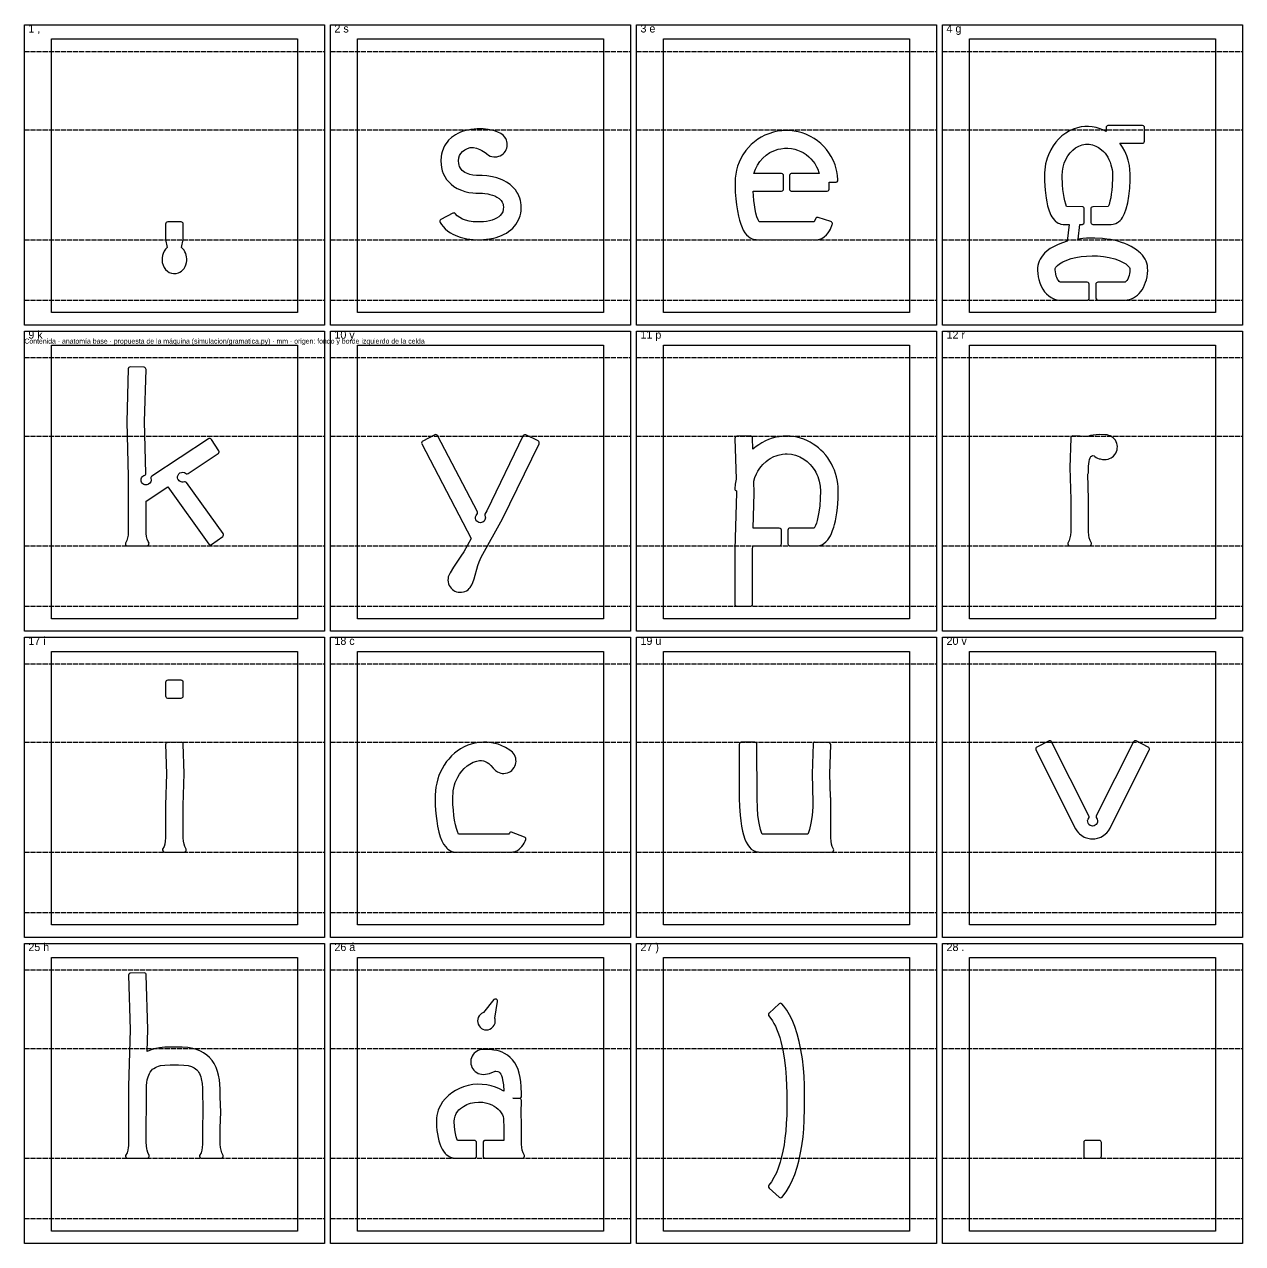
# Model space of a CAD drawing. Header units: millimetres. Extents: x -13 to 1208, y -961 to 108.
# Drawn here: x -13 to 596, y -502 to 108 of the extents above; entities that cross this region are included whole.
import ezdxf
from ezdxf.enums import TextEntityAlignment as Align

# ---------------------------------------------------------------- set-up
doc = ezdxf.new("R2010")
doc.units = ezdxf.units.MM
doc.header["$LTSCALE"] = 2
doc.linetypes.add('DASHED', pattern=[1.524, 1.27, -0.254])
for name, color, linetype in [('CELDA', 8, 'CONTINUOUS'), ('CONTORNO', 7, 'CONTINUOUS'), ('LINEAS', 8, 'DASHED'), ('PLACA', 9, 'CONTINUOUS'), ('TEXTO', 7, 'CONTINUOUS')]:
    doc.layers.add(name, color=color, linetype=linetype)

msp = doc.modelspace()

# ---------------------------------------------------------------- linework, layer by layer
at = {"layer": 'CELDA'}
for points in [[(0, 100.29), (123.01, 100.29), (123.01, -36.39), (0, -36.39)], [(153, 100.29), (276.01, 100.29), (276.01, -36.39), (153, -36.39)], [(306, 100.29), (429.01, 100.29), (429.01, -36.39), (306, -36.39)], [(459, 100.29), (582.01, 100.29), (582.01, -36.39), (459, -36.39)], [(0, -52.71), (123.01, -52.71), (123.01, -189.39), (0, -189.39)], [(153, -52.71), (276.01, -52.71), (276.01, -189.39), (153, -189.39)], [(306, -52.71), (429.01, -52.71), (429.01, -189.39), (306, -189.39)], [(459, -52.71), (582.01, -52.71), (582.01, -189.39), (459, -189.39)], [(0, -205.71), (123.01, -205.71), (123.01, -342.39), (0, -342.39)], [(153, -205.71), (276.01, -205.71), (276.01, -342.39), (153, -342.39)], [(306, -205.71), (429.01, -205.71), (429.01, -342.39), (306, -342.39)], [(459, -205.71), (582.01, -205.71), (582.01, -342.39), (459, -342.39)], [(0, -358.71), (123.01, -358.71), (123.01, -495.39), (0, -495.39)], [(153, -358.71), (276.01, -358.71), (276.01, -495.39), (153, -495.39)], [(306, -358.71), (429.01, -358.71), (429.01, -495.39), (306, -495.39)], [(459, -358.71), (582.01, -358.71), (582.01, -495.39), (459, -495.39)]]:
    msp.add_lwpolyline(points, close=True, dxfattribs=at)
at = {"layer": 'CONTORNO'}
for points in [[(194.74, 10.15), (194.49, 9.97), (194.3, 9.73), (194.18, 9.44), (194.16, 9.13), (194.31, 8.64), (195.01, 7.59), (195.84, 6.55), (196.89, 5.47), (198.25, 4.33), (199.48, 3.48), (200.63, 2.82), (201.84, 2.22), (203.1, 1.7), (204.43, 1.25), (206.34, 0.73), (207.77, 0.45), (209.25, 0.24), (210.86, 0.09), (214.28, 0), (217.48, 0.18), (218.97, 0.38), (220.98, 0.76), (222.36, 1.12), (223.68, 1.55), (225.07, 2.1), (226.3, 2.68), (227.48, 3.33), (228.59, 4.07), (229.64, 4.88), (230.62, 5.76), (231.51, 6.73), (232.22, 7.62), (232.93, 8.71), (233.54, 9.85), (234.04, 11.08), (234.32, 11.95), (234.61, 13.23), (234.78, 14.4), (234.85, 15.84), (234.81, 17.28), (234.65, 18.63), (234.48, 19.53), (234.12, 20.79), (233.71, 21.85), (233.14, 23.02), (232.69, 23.79), (231.95, 24.84), (231.09, 25.85), (230.29, 26.65), (229.31, 27.49), (227.53, 28.74), (226.38, 29.38), (225.27, 29.91), (224, 30.43), (222.7, 30.88), (220.5, 31.44), (217.72, 31.89), (215.38, 32.06), (212.48, 32.12), (210.71, 32.29), (209.18, 32.62), (207.57, 33.2), (206.74, 33.63), (206.02, 34.11), (205.41, 34.63), (204.88, 35.19), (204.46, 35.77), (204.04, 36.58), (203.81, 37.28), (203.66, 38.02), (203.58, 39.42), (203.72, 40.92), (204.09, 42.07), (204.67, 43.08), (205.52, 44.02), (206.63, 44.85), (208.03, 45.55), (209.42, 45.98), (209.99, 46.05), (211.05, 46.03), (212.53, 45.68), (214.11, 45.11), (215.11, 44.63), (216.03, 44.1), (216.28, 43.86), (217.44, 43.06), (217.65, 42.83), (218.53, 42.19), (219.43, 41.75), (220.24, 41.49), (221.22, 41.33), (222.06, 41.32), (222.76, 41.4), (223.72, 41.65), (224.37, 41.91), (225.11, 42.33), (225.79, 42.84), (226.39, 43.44), (226.98, 44.23), (227.38, 44.98), (227.67, 45.78), (227.85, 46.61), (227.92, 47.45), (227.87, 48.3), (227.71, 49.13), (227.49, 49.79), (227.12, 50.56), (226.57, 51.38), (226, 52.01), (225.35, 52.55), (224.65, 52.99), (223.12, 53.74), (221.6, 54.32), (220.7, 54.59), (218.37, 55.1), (215.88, 55.36), (212.84, 55.38), (211.31, 55.28), (209.64, 55.08), (208.11, 54.8), (206.64, 54.43), (205.42, 54.04), (204.25, 53.58), (203.13, 53.05), (202.05, 52.45), (201.03, 51.78), (200.07, 51.05), (198.6, 49.65), (197.82, 48.74), (197.2, 47.89), (196.56, 46.84), (196.02, 45.77), (195.31, 43.85), (195.05, 42.8), (194.84, 41.57), (194.71, 39.44), (194.78, 37.54), (194.98, 36.1), (195.38, 34.46), (195.88, 33.1), (196.61, 31.62), (197.6, 30.1), (198.5, 29), (199.79, 27.74), (201.24, 26.62), (202.83, 25.65), (204.95, 24.68), (206.77, 24.08), (208.67, 23.64), (210.63, 23.36), (212.14, 23.25), (215.59, 23.17), (216.7, 23.07), (218.22, 22.85), (219.18, 22.64), (220.48, 22.27), (221.62, 21.83), (222.65, 21.31), (223.77, 20.56), (224.78, 19.59), (225.35, 18.76), (225.78, 17.73), (225.92, 17), (225.97, 16.41), (225.91, 15.01), (225.61, 13.87), (225.04, 12.84), (224.37, 12.06), (223.67, 11.46), (222.55, 10.73), (221.5, 10.22), (220.33, 9.78), (219.01, 9.42), (217.56, 9.14), (215.98, 8.96), (213.34, 8.87), (210.88, 8.99), (208.83, 9.28), (207.02, 9.73), (205.47, 10.32), (204.16, 11.03), (202.93, 11.97), (201.92, 13.11), (201.65, 13.27), (201.36, 13.34), (201.05, 13.33), (200.76, 13.23)], [(504.28, -21.28), (503.85, -20.97), (503.39, -20.44), (502.94, -19.7), (502.6, -18.96), (502.32, -18.16), (502.06, -17.14), (501.9, -16.05), (501.84, -15.12), (501.86, -14.45), (502.2, -13.74), (502.9, -12.94), (503.93, -12.1), (505.56, -11.12), (507.62, -10.2), (509.85, -9.46), (512.2, -8.88), (514.85, -8.43), (517.54, -8.16), (520.26, -8.06), (522.99, -8.13), (525.91, -8.4), (528.79, -8.88), (531.55, -9.57), (532.97, -10.05), (534.14, -10.51), (536.12, -11.49), (537.06, -12.09), (537.86, -12.72), (538.5, -13.35), (538.91, -13.91), (539.15, -14.44), (539.18, -14.92), (539.11, -16.02), (538.98, -16.94), (538.74, -17.98), (538.47, -18.81), (538.08, -19.68), (537.63, -20.42), (537.16, -20.97), (536.71, -21.29), (523.17, -21.3), (522.76, -21.38), (522.41, -21.62), (522.18, -21.97), (522.09, -22.38), (522.09, -29.1), (522.22, -29.61), (522.57, -30), (522.86, -30.13), (523.17, -30.18), (536.69, -30.18), (537.82, -30.1), (539.02, -29.86), (539.96, -29.55), (541, -29.06), (541.98, -28.46), (542.95, -27.69), (543.82, -26.84), (544.57, -25.95), (545.26, -24.98), (545.92, -23.85), (546.51, -22.6), (547, -21.29), (547.38, -20.04), (547.71, -18.54), (547.93, -16.98), (548.04, -15.36), (548.03, -13.99), (547.89, -12.9), (547.61, -11.76), (547.25, -10.79), (546.71, -9.67), (546.08, -8.66), (545.4, -7.77), (544.52, -6.8), (543.67, -6), (542.48, -5.06), (541.15, -4.16), (539.76, -3.36), (538.2, -2.6), (536.59, -1.92), (534.91, -1.33), (533.07, -0.78), (531.15, -0.31), (529.51, 0.02), (527.58, 0.33), (525.43, 0.58), (521.56, 0.8), (519.42, 0.8), (517.47, 0.73), (515.56, 0.58), (513.29, 0.31), (514.11, 7.62), (515.39, 7.63), (515.7, 7.71), (516.12, 8.02), (516.34, 8.49), (516.36, 15.42), (516.32, 15.74), (516.18, 16.02), (515.97, 16.25), (515.7, 16.42), (515.39, 16.49), (507.51, 16.5), (507.05, 17.73), (506.6, 19.34), (506.23, 21.06), (505.9, 23.08), (505.65, 25.14), (505.45, 27.47), (505.31, 31.94), (505.42, 34.19), (505.75, 36.19), (506.36, 38.31), (507.13, 40.14), (508.09, 41.85), (509.24, 43.4), (510.56, 44.76), (512.02, 45.88), (513.6, 46.75), (515.27, 47.35), (516.97, 47.66), (518.71, 47.67), (520.42, 47.38), (522.09, 46.79), (523.53, 46.03), (525.01, 44.94), (525.96, 44.04), (526.72, 43.19), (527.42, 42.27), (528.05, 41.27), (528.7, 40.06), (529.25, 38.79), (529.7, 37.47), (530.01, 36.29), (530.24, 35.1), (530.39, 33.9), (530.47, 32.49), (530.47, 31.13), (530.29, 26.9), (530.1, 24.81), (529.84, 22.75), (529.54, 20.97), (529.17, 19.25), (528.71, 17.64), (528.28, 16.5), (520.58, 16.49), (520.09, 16.32), (519.79, 16.02), (519.66, 15.74), (519.61, 15.42), (519.63, 8.49), (519.74, 8.19), (519.93, 7.94), (520.28, 7.71), (520.58, 7.63), (529.8, 7.62), (530.73, 7.7), (531.49, 7.88), (532.17, 8.13), (532.92, 8.52), (533.52, 8.94), (534.21, 9.55), (534.89, 10.32), (535.43, 11.1), (536.01, 12.1), (536.46, 13.06), (537.33, 15.46), (538.09, 18.47), (538.66, 21.74), (539.1, 25.71), (539.32, 29.7), (539.35, 32.69), (539.2, 35.01), (538.89, 37.15), (538.3, 39.69), (537.54, 41.95), (536.58, 44.15), (535.4, 46.27), (534.07, 48.2), (545.44, 48.2), (545.75, 48.25), (546.04, 48.38), (546.34, 48.68), (546.51, 49.17), (546.52, 56), (546.47, 56.31), (546.34, 56.6), (545.95, 56.95), (545.44, 57.07), (528.12, 57.05), (527.82, 56.95), (527.57, 56.76), (527.3, 56.31), (527.26, 56), (527.26, 54.13), (525.64, 54.93), (523.85, 55.62), (522.27, 56.06), (520.36, 56.41), (518.47, 56.56), (516.56, 56.53), (514.85, 56.33), (513.03, 55.94), (510.87, 55.23), (509.01, 54.39), (507.1, 53.26), (505.17, 51.82), (503.54, 50.3), (502.07, 48.65), (500.8, 46.91), (499.56, 44.83), (498.4, 42.35), (497.81, 40.75), (497.44, 39.5), (497.03, 37.85), (496.76, 36.38), (496.57, 34.88), (496.47, 33.44), (496.44, 31.67), (496.48, 29.28), (496.77, 24.76), (497.27, 20.76), (497.62, 18.86), (498.04, 16.99), (498.81, 14.4), (499.7, 12.25), (500.19, 11.37), (500.76, 10.51), (501.41, 9.72), (502.01, 9.15), (502.59, 8.71), (503.24, 8.31), (503.88, 8.02), (504.6, 7.79), (505.73, 7.63), (508.75, 7.6), (507.8, -0.82), (505.5, -1.53), (503.32, -2.37), (501.23, -3.37), (499.37, -4.47), (497.81, -5.61), (496.47, -6.82), (495.27, -8.19), (494.28, -9.7), (493.74, -10.82), (493.39, -11.8), (493.12, -12.91), (492.98, -14), (492.97, -15.38), (493.07, -16.94), (493.29, -18.5), (493.58, -19.83), (494.12, -21.62), (494.76, -23.17), (495.57, -24.69), (496.45, -25.98), (497.46, -27.13), (498.59, -28.13), (499.82, -28.96), (501.09, -29.56), (501.99, -29.86), (502.73, -30.03), (504.35, -30.18), (517.77, -30.18), (518.28, -30.05), (518.53, -29.86), (518.72, -29.61), (518.84, -29.1), (518.84, -22.27), (518.66, -21.78), (518.28, -21.43), (517.77, -21.3)], [(350.76, 24.22), (364.94, 24.22), (365.45, 24.35), (365.84, 24.7), (365.97, 24.98), (366.02, 25.3), (366.02, 32.02), (365.97, 32.33), (365.84, 32.62), (365.45, 32.97), (364.94, 33.09), (351.23, 33.1), (351.95, 35.24), (352.94, 37.25), (354.19, 39.11), (355.67, 40.79), (357.36, 42.26), (359.22, 43.49), (361.22, 44.47), (363.33, 45.17), (364.65, 45.45), (366.41, 45.66), (368.19, 45.69), (369.95, 45.52), (371.69, 45.17), (372.98, 44.78), (374.62, 44.12), (375.82, 43.49), (377.32, 42.53), (378.7, 41.42), (379.68, 40.47), (380.83, 39.12), (381.62, 38.02), (382.51, 36.47), (383.08, 35.24), (383.68, 33.55), (383.81, 33.1), (370.09, 33.09), (369.78, 33.05), (369.5, 32.91), (369.2, 32.62), (369.02, 32.13), (369.02, 25.3), (369.06, 24.98), (369.2, 24.7), (369.5, 24.4), (369.78, 24.27), (370.09, 24.22), (387.76, 24.22), (388.26, 24.35), (388.65, 24.7), (388.83, 25.19), (388.83, 28.66), (392.39, 28.73), (392.87, 28.96), (393.17, 29.4), (393.23, 29.97), (393.04, 32.11), (392.71, 34.02), (392.36, 35.46), (391.75, 37.42), (390.98, 39.33), (389.8, 41.64), (388.71, 43.38), (387.48, 45.03), (386.13, 46.57), (384.59, 48.06), (383.01, 49.36), (381.33, 50.53), (379.55, 51.57), (377.21, 52.67), (375.29, 53.37), (373.31, 53.91), (371.3, 54.29), (369.17, 54.52), (367.13, 54.57), (365.09, 54.46), (363.05, 54.18), (361.05, 53.74), (358.58, 52.96), (356.69, 52.17), (354.87, 51.23), (353.14, 50.15), (351.41, 48.88), (349.87, 47.53), (348.43, 46.06), (347.13, 44.48), (345.65, 42.34), (344.64, 40.55), (343.78, 38.69), (343.06, 36.77), (342.48, 34.7), (342.1, 32.79), (341.85, 30.76), (341.78, 29.28), (341.79, 26.53), (341.89, 23.79), (342.13, 20.48), (342.47, 17.35), (342.92, 14.41), (343.47, 11.73), (343.99, 9.71), (344.58, 7.83), (345.25, 6.12), (345.89, 4.81), (346.72, 3.44), (347.55, 2.39), (348.44, 1.55), (349.34, 0.92), (350.38, 0.41), (351.36, 0.13), (352.38, 0.01), (382.42, 0), (383.29, 0.06), (384.07, 0.22), (385.23, 0.67), (386.4, 1.4), (387.46, 2.37), (388.31, 3.44), (388.93, 4.41), (389.41, 5.31), (390.39, 7.64), (390.45, 7.95), (390.42, 8.27), (390.23, 8.66), (389.99, 8.88), (389.71, 9.03), (383.31, 11.1), (383.01, 11.16), (382.51, 11.05), (382.12, 10.73), (381.26, 8.88), (353.78, 8.88), (353.28, 9.91), (352.74, 11.4), (352.22, 13.28), (351.83, 15.04), (351.41, 17.47), (351.13, 19.61)], [(57.07, 0.12), (57.95, -3.94), (57.12, -4.74), (56.45, -5.66), (55.85, -6.84), (55.51, -7.94), (55.32, -9.09), (55.31, -10.29), (55.46, -11.44), (55.84, -12.74), (56.45, -13.95), (57.12, -14.87), (58.04, -15.74), (58.96, -16.32), (60.07, -16.76), (61.12, -16.94), (62.33, -16.89), (63.48, -16.58), (64.23, -16.22), (64.97, -15.74), (65.74, -15.03), (66.32, -14.33), (66.88, -13.39), (67.25, -12.53), (67.55, -11.44), (67.69, -10.49), (67.71, -9.56), (67.63, -8.63), (67.44, -7.72), (67.16, -6.84), (66.77, -6.02), (66.3, -5.26), (65.74, -4.58), (65.05, -3.94), (65.94, 0.12), (65.94, 7.8), (65.86, 8.21), (65.63, 8.56), (65.28, 8.79), (64.87, 8.87), (58.14, 8.87), (57.73, 8.79), (57.38, 8.56), (57.15, 8.21), (57.07, 7.8)], [(37.71, -150.26), (37.04, -151.59), (36.98, -151.91), (37.1, -152.42), (37.45, -152.82), (37.95, -152.99), (47.76, -153), (48.28, -152.87), (48.6, -152.6), (48.8, -152.22), (48.81, -151.69), (48.32, -150.74), (47.9, -149.64), (47.59, -148.32), (47.41, -146.78), (47.35, -145.02), (47.35, -130.72), (58.15, -123.58), (78.76, -152.21), (79.02, -152.39), (79.42, -152.5), (79.74, -152.47), (80.03, -152.36), (85.66, -148.31), (85.92, -147.98), (86.02, -147.57), (86, -147.26), (85.82, -146.88), (67.47, -121.35), (67.14, -121.1), (66.84, -121), (66.53, -120.99), (65.94, -121.13), (65.43, -121.16), (64.95, -121.08), (64.41, -120.88), (63.91, -120.53), (63.51, -120.07), (63.27, -119.62), (63.11, -119.04), (63.12, -118.31), (63.32, -117.64), (63.72, -117.04), (64.28, -116.57), (64.97, -116.28), (65.79, -116.22), (66.52, -116.41), (67.5, -116.96), (67.9, -116.99), (68.3, -116.88), (83.4, -106.91), (83.63, -106.7), (83.79, -106.43), (83.87, -106.12), (83.86, -105.81), (83.75, -105.51), (80, -99.81), (79.7, -99.51), (79.42, -99.37), (79.1, -99.33), (78.79, -99.37), (78.51, -99.5), (50.17, -118.22), (49.88, -118.51), (49.71, -118.89), (49.69, -119.2), (49.82, -120.19), (49.64, -121.02), (49.25, -121.66), (48.63, -122.2), (48.19, -122.41), (47.7, -122.53), (47.21, -122.55), (46.64, -122.45), (46.19, -122.27), (45.77, -121.99), (45.43, -121.64), (45.12, -121.15), (44.94, -120.67), (44.87, -120.09), (44.94, -119.49), (45.12, -119.01), (45.43, -118.52), (45.77, -118.18), (46.19, -117.89), (46.76, -117.65), (47.01, -117.45), (47.19, -117.19), (47.3, -116.79), (46.59, -90.94), (47.32, -64.87), (47.28, -64.56), (47.09, -64.19), (46.77, -63.91), (46.38, -63.78), (39.44, -63.58), (39.04, -63.7), (38.78, -63.88), (38.59, -64.12), (38.45, -64.52), (37.71, -91.07), (38.47, -118.3), (38.47, -145.03), (38.41, -146.8), (38.33, -147.6), (38.09, -149.01)], [(185.68, -100.62), (185.35, -100.88), (185.15, -101.25), (185.1, -101.67), (185.22, -102.07), (209.89, -149.38), (206.17, -155.96), (204.76, -158.17), (201.08, -163.63), (199.35, -166.41), (198.64, -167.83), (198.43, -168.5), (198.28, -169.33), (198.25, -170.18), (198.33, -171.02), (198.57, -171.98), (198.89, -172.77), (199.32, -173.5), (199.84, -174.17), (200.45, -174.76), (201.13, -175.26), (201.74, -175.6), (202.53, -175.92), (203.35, -176.12), (204.19, -176.22), (205.04, -176.2), (206.02, -176.02), (206.68, -175.81), (207.45, -175.45), (208.28, -174.9), (208.91, -174.34), (209.37, -173.81), (210.18, -172.48), (210.74, -171.25), (211.4, -169.4), (213.2, -162.87), (213.82, -160.98), (214.34, -159.74), (214.92, -158.57), (225.52, -139.55), (243.8, -101.97), (243.91, -101.57), (243.88, -101.25), (243.71, -100.87), (243.4, -100.59), (237.16, -97.55), (236.85, -97.49), (236.54, -97.51), (236.25, -97.63), (235.93, -97.91), (217.61, -135.53), (216.73, -137.12), (216.65, -137.66), (216.89, -138.47), (216.94, -138.98), (216.87, -139.56), (216.7, -140.04), (216.29, -140.64), (215.75, -141.08), (215.08, -141.36), (214.46, -141.44), (213.74, -141.33), (213.11, -141.03), (212.63, -140.62), (212.24, -140.04), (212.02, -139.32), (212.04, -138.5), (212.29, -137.79), (212.94, -136.88), (213.03, -136.47), (212.95, -136.06), (193.03, -97.87), (192.83, -97.64), (192.46, -97.44), (192.04, -97.39), (191.73, -97.46)], [(508.82, -150.26), (508.15, -151.59), (508.09, -151.91), (508.21, -152.42), (508.57, -152.82), (509.06, -152.99), (518.98, -152.99), (519.29, -152.92), (519.56, -152.75), (519.87, -152.32), (519.95, -152.01), (519.9, -151.59), (519.22, -150.26), (518.84, -149.01), (518.6, -147.58), (518.47, -145.93), (518.46, -129.73), (518.11, -117.24), (518.37, -116.85), (518.45, -116.53), (518.53, -113.2), (518.76, -110.92), (518.98, -109.8), (519.24, -109.01), (519.61, -108.43), (519.88, -108.15), (520.46, -107.85), (521.23, -107.94), (521.58, -108.28), (522.35, -108.84), (522.97, -109.16), (523.76, -109.44), (524.26, -109.58), (525.45, -109.78), (526.4, -109.86), (527.23, -109.84), (528.21, -109.68), (529.02, -109.42), (529.78, -109.05), (530.37, -108.67), (531.02, -108.13), (531.67, -107.38), (532.13, -106.67), (532.49, -105.9), (532.75, -105.09), (532.87, -104.4), (532.91, -103.41), (532.82, -102.57), (532.66, -101.89), (532.3, -100.96), (531.88, -100.22), (531.36, -99.55), (530.76, -98.96), (530.08, -98.45), (529.34, -98.04), (528.69, -97.78), (527.87, -97.56), (527, -97.46), (523.83, -97.43), (522.23, -97.49), (520.84, -97.64), (519.43, -97.92), (518.18, -98.29), (510.56, -98.08), (510.25, -98.15), (509.97, -98.31), (509.75, -98.53), (509.61, -98.82), (509.56, -99.13), (509.15, -113.85), (509.58, -129.81), (509.57, -145.93), (509.45, -147.58), (509.2, -149.04)], [(341.68, -124.48), (341.72, -124.79), (341.9, -125.17), (342.12, -125.39), (342.42, -125.54), (342.45, -126.52), (341.66, -154.73), (341.67, -182.21), (341.74, -182.51), (341.98, -182.86), (342.23, -183.05), (342.63, -183.17), (349.56, -183.17), (349.97, -183.05), (350.22, -182.86), (350.45, -182.51), (350.53, -182.1), (350.53, -154.91), (350.59, -153), (363.95, -153), (364.26, -152.92), (364.61, -152.69), (364.84, -152.34), (364.92, -152.03), (364.92, -145.1), (364.74, -144.6), (364.36, -144.25), (363.85, -144.13), (350.84, -144.12), (351.32, -126.62), (351.16, -120.6), (351.72, -118.78), (352.43, -117.08), (353.19, -115.64), (354.17, -114.13), (354.79, -113.32), (355.7, -112.27), (357.32, -110.77), (358.25, -110.05), (359.24, -109.4), (361.17, -108.39), (362.25, -107.96), (363.37, -107.61), (365.48, -107.18), (366.82, -107.07), (367.79, -107.05), (369.92, -107.24), (372.03, -107.72), (373.31, -108.17), (374.2, -108.56), (376.1, -109.61), (377.86, -110.91), (379.31, -112.28), (380.23, -113.33), (380.84, -114.14), (381.62, -115.3), (382.12, -116.18), (382.67, -117.28), (383.14, -118.4), (383.88, -120.73), (384.32, -123.15), (384.47, -125.62), (384.39, -129.14), (384.09, -133.12), (383.55, -137.02), (382.84, -140.31), (382.41, -141.74), (382, -142.86), (381.39, -144.12), (369.25, -144.13), (368.84, -144.21), (368.57, -144.37), (368.3, -144.69), (368.18, -145.1), (368.18, -152.03), (368.26, -152.34), (368.49, -152.69), (368.74, -152.87), (369.04, -152.98), (382.41, -153), (383.44, -152.92), (384.73, -152.59), (385.41, -152.28), (386.12, -151.87), (387.19, -151), (388.16, -149.93), (388.84, -148.96), (389.42, -147.93), (389.99, -146.76), (390.55, -145.36), (391.09, -143.74), (391.48, -142.31), (391.92, -140.45), (392.29, -138.56), (392.63, -136.43), (392.92, -134.07), (393.25, -129.57), (393.34, -125), (393.27, -123.51), (393.09, -121.77), (392.82, -120.06), (392.48, -118.55), (392.01, -116.88), (391.41, -115.17), (390.73, -113.57), (389.92, -111.95), (389.16, -110.63), (388.07, -108.98), (387.1, -107.71), (385.8, -106.22), (384.72, -105.14), (383.56, -104.1), (382.18, -103.03), (380.86, -102.12), (379.36, -101.23), (377.96, -100.52), (376.08, -99.73), (374.54, -99.21), (372.8, -98.76), (371.01, -98.43), (369.24, -98.24), (367.38, -98.18), (365.78, -98.24), (363.76, -98.47), (362.17, -98.77), (360.4, -99.23), (358.49, -99.9), (356.99, -100.55), (355.19, -101.49), (353.65, -102.45), (352.34, -103.39), (350.72, -104.74), (350.55, -99.02), (350.42, -98.62), (350.15, -98.31), (349.77, -98.12), (349.46, -98.08), (342.74, -98.27), (342.33, -98.36), (342.06, -98.53), (341.8, -98.86), (341.69, -99.27), (342.26, -119.69), (341.87, -122.1)], [(64.87, -229.05), (65.28, -228.97), (65.63, -228.74), (65.86, -228.39), (65.94, -228.08), (65.94, -221.25), (65.86, -220.84), (65.7, -220.57), (65.28, -220.26), (64.87, -220.18), (58.14, -220.18), (57.73, -220.26), (57.46, -220.42), (57.15, -220.84), (57.07, -221.25), (57.07, -227.98), (57.15, -228.39), (57.31, -228.66), (57.63, -228.92), (58.04, -229.05)], [(56.31, -303.26), (55.63, -304.59), (55.58, -304.91), (55.7, -305.42), (56.05, -305.82), (56.54, -305.99), (66.46, -305.99), (66.77, -305.92), (67.12, -305.68), (67.31, -305.42), (67.41, -305.12), (67.38, -304.59), (66.7, -303.26), (66.33, -302.04), (66.08, -300.6), (65.96, -298.95), (65.94, -282.81), (66.38, -266.82), (65.96, -252.02), (65.88, -251.72), (65.71, -251.45), (65.37, -251.2), (65.07, -251.1), (58.04, -251.28), (57.73, -251.36), (57.39, -251.61), (57.21, -251.86), (57.11, -252.16), (57.51, -266.97), (57.07, -282.63), (57.05, -298.93), (56.93, -300.58), (56.68, -302.04)], [(203.5, -297.12), (202.94, -295.81), (202.44, -294.24), (201.97, -292.33), (201.55, -290.13), (201.21, -287.68), (200.94, -285.01), (200.77, -282.18), (200.7, -279.81), (200.69, -278.19), (200.78, -276.63), (200.91, -275.45), (201.19, -273.92), (201.57, -272.43), (201.92, -271.33), (202.48, -269.92), (203.14, -268.58), (204.07, -267.02), (205.14, -265.57), (206.31, -264.29), (207.83, -262.95), (209.18, -262.03), (210.86, -261.15), (212.62, -260.53), (214.06, -260.23), (215, -260.25), (215.96, -260.44), (216.52, -260.61), (217.79, -261.27), (218.61, -261.84), (219.63, -262.78), (220.8, -264.06), (222, -265.2), (223, -265.9), (223.9, -266.32), (224.71, -266.57), (225.4, -266.68), (226.24, -266.72), (227.09, -266.64), (228.05, -266.4), (228.84, -266.08), (229.44, -265.73), (230.12, -265.22), (230.73, -264.63), (231.32, -263.83), (231.73, -263.09), (232.03, -262.29), (232.21, -261.47), (232.28, -260.77), (232.26, -259.92), (232.12, -259.09), (231.87, -258.28), (231.51, -257.51), (231.05, -256.8), (230.5, -256.16), (229.84, -255.57), (229.18, -255.09), (227.06, -253.77), (224.83, -252.72), (223.29, -252.17), (221.68, -251.72), (220.07, -251.41), (217.62, -251.15), (215.98, -251.13), (213.49, -251.32), (211.78, -251.61), (209.8, -252.1), (208.23, -252.64), (206.35, -253.47), (204.6, -254.42), (202.88, -255.57), (201.56, -256.61), (200.08, -257.96), (198.64, -259.51), (197.58, -260.83), (196.41, -262.51), (195.33, -264.36), (194.56, -265.9), (193.76, -267.81), (193.2, -269.44), (192.63, -271.54), (192.21, -273.63), (191.99, -275.34), (191.83, -277.52), (191.82, -279.91), (191.9, -282.57), (192.05, -285.12), (192.32, -288.13), (192.63, -290.48), (193.08, -293.15), (193.76, -296.13), (194.43, -298.38), (195.24, -300.42), (196.09, -302.04), (197.11, -303.47), (197.73, -304.12), (198.25, -304.58), (198.94, -305.06), (199.59, -305.41), (200.17, -305.65), (200.96, -305.87), (202.21, -306), (230.6, -305.96), (231.4, -305.82), (232.17, -305.57), (233.03, -305.15), (233.85, -304.6), (234.56, -303.97), (235.17, -303.29), (235.81, -302.4), (236.33, -301.54), (236.85, -300.51), (237.17, -299.71), (237.19, -299.39), (237.1, -299.08), (236.78, -298.66), (236.49, -298.5), (229.98, -296.08), (229.55, -296.1), (229.16, -296.29), (228.94, -296.52), (228.6, -297.13)], [(355.34, -297.13), (354.96, -296.17), (354.49, -294.67), (353.79, -291.54), (353.24, -287.71), (352.92, -283.92), (352.76, -279.2), (352.74, -252.04), (352.58, -251.65), (352.36, -251.42), (352.09, -251.26), (351.68, -251.18), (344.85, -251.18), (344.45, -251.3), (344.07, -251.65), (343.93, -251.94), (343.88, -252.25), (343.89, -279.25), (343.99, -283.2), (344.3, -287.5), (344.63, -290.39), (345.06, -293.09), (345.57, -295.59), (346.06, -297.48), (346.74, -299.53), (347.39, -301.06), (348.17, -302.48), (348.93, -303.52), (349.9, -304.5), (351.07, -305.29), (352.18, -305.75), (353.46, -305.98), (390.05, -306), (390.46, -305.92), (390.82, -305.68), (391.05, -305.32), (391.12, -304.91), (391.03, -304.49), (390.38, -303.22), (390.02, -302.04), (389.77, -300.6), (389.65, -298.95), (389.6, -281.34), (389.63, -279.08), (389.52, -278.58), (389.19, -266.97), (389.6, -252.37), (389.49, -251.86), (389.15, -251.47), (388.87, -251.33), (388.56, -251.27), (381.73, -251.08), (381.42, -251.15), (381.15, -251.31), (380.87, -251.62), (380.76, -251.92), (380.32, -266.85), (380.72, -281.3), (380.63, -283.34), (380.28, -287.7), (379.73, -291.53), (379.03, -294.67), (378.56, -296.17), (378.17, -297.13)], [(511.95, -294.36), (512.59, -295.39), (513.49, -296.46), (514.01, -296.96), (515.11, -297.81), (516.33, -298.5), (516.84, -298.72), (518.13, -299.15), (519.52, -299.39), (520.94, -299.42), (521.69, -299.36), (522.88, -299.15), (524.17, -298.72), (524.67, -298.5), (525.9, -297.81), (527, -296.96), (527.54, -296.43), (528.42, -295.39), (529.24, -294.03), (548.8, -255.01), (548.9, -254.71), (548.91, -254.4), (548.82, -254.09), (548.58, -253.75), (548.32, -253.57), (542.21, -250.51), (541.91, -250.45), (541.49, -250.5), (541.21, -250.64), (540.98, -250.86), (522.37, -287.94), (522.26, -288.36), (522.29, -288.69), (522.79, -289.61), (522.97, -290.31), (522.93, -291.04), (522.74, -291.64), (522.35, -292.22), (521.87, -292.63), (521.23, -292.93), (520.52, -293.04), (519.89, -292.97), (519.22, -292.68), (518.68, -292.24), (518.27, -291.64), (518.06, -290.94), (518.04, -290.31), (518.22, -289.61), (518.72, -288.69), (518.75, -288.36), (518.64, -287.94), (500.03, -250.86), (499.8, -250.64), (499.52, -250.5), (499.21, -250.44), (498.79, -250.51), (492.69, -253.57), (492.35, -253.83), (492.18, -254.09), (492.1, -254.4), (492.11, -254.71), (492.21, -255.01)], [(37.81, -456.26), (37.13, -457.59), (37.08, -457.91), (37.2, -458.42), (37.55, -458.82), (38.04, -458.99), (47.86, -459), (48.37, -458.87), (48.76, -458.51), (48.91, -458.12), (48.91, -457.69), (48.19, -456.22), (47.83, -455.04), (47.69, -454.35), (47.5, -452.78), (47.44, -451.03), (47.48, -424.69), (47.58, -422.7), (47.75, -421.13), (47.97, -419.8), (48.34, -418.34), (48.66, -417.44), (49.03, -416.64), (49.43, -415.95), (50, -415.18), (50.63, -414.55), (51.19, -414.11), (52, -413.62), (52.75, -413.28), (53.6, -412.98), (54.6, -412.73), (56.78, -412.43), (59.42, -412.31), (63.58, -412.31), (66.23, -412.43), (68.4, -412.73), (70, -413.18), (70.76, -413.49), (71.44, -413.86), (72.02, -414.26), (72.69, -414.85), (73.17, -415.38), (73.59, -415.97), (73.98, -416.65), (74.34, -417.44), (74.67, -418.36), (74.95, -419.41), (75.32, -421.61), (75.5, -423.95), (75.78, -436.04), (75.57, -443.67), (75.55, -451.93), (75.43, -453.58), (75.19, -455.01), (74.81, -456.26), (74.13, -457.59), (74.08, -458.01), (74.2, -458.42), (74.55, -458.82), (75.04, -458.99), (84.86, -459), (85.27, -458.92), (85.62, -458.68), (85.81, -458.42), (85.93, -458.01), (85.88, -457.59), (85.2, -456.26), (84.83, -455.04), (84.58, -453.6), (84.46, -451.95), (84.44, -443.86), (84.66, -435.94), (84.44, -428.26), (84.4, -424.44), (84.27, -421.97), (84.04, -419.87), (83.61, -417.48), (83.12, -415.65), (82.37, -413.65), (81.37, -411.68), (80.38, -410.2), (79.07, -408.68), (77.76, -407.48), (76.11, -406.31), (74.52, -405.46), (72.56, -404.67), (70.74, -404.16), (68.29, -403.73), (65.45, -403.49), (60.43, -403.43), (56.71, -403.53), (54.09, -403.81), (52.15, -404.19), (49.93, -404.86), (47.93, -405.73), (48.23, -394.68), (47.47, -367.38), (47.41, -367.07), (47.21, -366.7), (46.87, -366.45), (46.47, -366.33), (39.54, -366.53), (39.23, -366.61), (38.89, -366.86), (38.71, -367.11), (38.6, -367.52), (39.36, -394.81), (38.57, -423.04), (38.57, -451.03), (38.5, -452.8), (38.43, -453.6), (38.19, -455.01)], [(216.05, -386.2), (215.03, -386.72), (214.35, -387.27), (213.8, -387.93), (213.38, -388.7), (213.12, -389.53), (213.03, -390.39), (213.11, -391.26), (213.36, -392.09), (213.77, -392.86), (214.31, -393.54), (214.98, -394.1), (215.75, -394.51), (216.58, -394.77), (217.44, -394.86), (218.31, -394.78), (219.14, -394.53), (220.09, -394), (220.88, -393.26), (221.39, -392.49), (221.78, -391.47), (221.88, -390.88), (221.9, -390.23), (221.83, -389.58), (221.66, -388.96), (223.01, -380.72), (222.97, -380.21), (222.77, -379.84), (222.44, -379.59), (222.04, -379.48), (221.62, -379.53), (221.26, -379.73)], [(358.81, -386.44), (358.57, -386.76), (358.48, -387.06), (358.47, -387.36), (358.55, -387.66), (359.68, -389.17), (360.46, -390.35), (361.23, -391.66), (361.96, -393.09), (362.87, -395.18), (363.52, -396.9), (364.14, -398.74), (364.7, -400.69), (365.7, -404.93), (366.39, -408.83), (367.02, -413.95), (367.39, -418.66), (367.57, -422.82), (367.65, -426.34), (367.66, -432.68), (367.58, -437.52), (367.39, -441.68), (367.11, -445.48), (366.73, -449.02), (366.26, -452.32), (365.7, -455.41), (365.06, -458.3), (364.33, -460.98), (363.31, -464.04), (362.42, -466.25), (361.23, -468.69), (359.95, -470.79), (358.65, -472.52), (358.52, -472.79), (358.46, -473.09), (358.53, -473.49), (358.81, -473.91), (363.76, -478.48), (364.12, -478.7), (364.54, -478.76), (364.96, -478.66), (365.29, -478.4), (366.19, -477.3), (367.32, -475.74), (369, -472.97), (370.53, -469.85), (371.65, -467.09), (372.83, -463.54), (373.68, -460.4), (374.56, -456.35), (375.16, -452.83), (375.75, -448.25), (376.11, -444.27), (376.36, -440.04), (376.52, -434.13), (376.54, -427.62), (376.45, -422.57), (376.25, -418.12), (375.94, -414.05), (375.42, -409.29), (374.72, -404.86), (373.86, -400.7), (372.84, -396.86), (371.65, -393.26), (370.27, -389.93), (369, -387.38), (367.63, -385.09), (366.19, -383.05), (365.22, -381.88), (364.86, -381.66), (364.54, -381.59), (364.12, -381.65), (363.76, -381.87)], [(203.1, -450.12), (202.72, -449.32), (202.36, -448.27), (201.79, -445.87), (201.47, -443.31), (201.35, -440.47), (201.47, -439.24), (201.8, -437.99), (202.41, -436.68), (203.17, -435.56), (203.74, -434.9), (204.49, -434.18), (205.95, -433.09), (207.61, -432.21), (208.48, -431.85), (209.58, -431.5), (211.47, -431.09), (213.6, -430.93), (215.74, -431.05), (217.64, -431.42), (218.92, -431.81), (220.16, -432.32), (221.32, -432.94), (222.38, -433.66), (223.33, -434.45), (224.18, -435.35), (224.88, -436.32), (225.44, -437.32), (225.79, -438.22), (226.03, -439.14), (226.16, -444.11), (226.16, -450.12), (216.86, -450.13), (216.44, -450.21), (216.17, -450.37), (215.86, -450.79), (215.78, -451.2), (215.78, -457.93), (215.83, -458.24), (215.96, -458.52), (216.35, -458.87), (216.86, -459), (235.45, -459), (235.97, -458.87), (236.22, -458.68), (236.41, -458.42), (236.53, -458.01), (236.48, -457.59), (235.8, -456.26), (235.42, -455.01), (235.18, -453.58), (235.05, -451.95), (235.04, -444.03), (234.94, -440.48), (235.03, -440), (234.88, -438.24), (234.83, -436.57), (234.99, -430.06), (234.89, -429.76), (234.71, -429.5), (234.47, -429.3), (234.17, -429.19), (230.62, -429.07), (234.17, -429.04), (234.65, -428.82), (234.96, -428.4), (235.03, -428.09), (235.03, -427.07), (234.91, -423.09), (234.71, -420.78), (234.39, -418.65), (233.89, -416.5), (233.3, -414.68), (232.49, -412.84), (231.6, -411.32), (230.51, -409.86), (229.3, -408.61), (227.94, -407.51), (226.51, -406.64), (225.34, -406.08), (223.99, -405.58), (222.71, -405.24), (221.11, -404.94), (219.02, -404.74), (216.66, -404.68), (215.06, -404.73), (214.23, -404.89), (213.42, -405.16), (212.54, -405.62), (211.85, -406.11), (211.34, -406.59), (210.8, -407.24), (210.35, -407.96), (209.95, -408.87), (209.73, -409.69), (209.62, -410.53), (209.63, -411.38), (209.73, -412.07), (209.94, -412.89), (210.27, -413.67), (210.7, -414.4), (211.23, -415.06), (211.84, -415.65), (212.65, -416.23), (213.4, -416.61), (214.21, -416.88), (215.04, -417.05), (215.86, -417.1), (217.1, -417.03), (218.04, -416.85), (218.98, -416.6), (221.85, -415.57), (222.18, -415.55), (223.24, -415.69), (223.62, -415.88), (224.14, -416.27), (224.63, -416.97), (224.94, -417.68), (225.29, -418.68), (225.58, -419.86), (225.95, -422.36), (226.13, -425.48), (223.99, -424.32), (221.98, -423.48), (219.91, -422.84), (217.72, -422.37), (215.35, -422.1), (212.96, -422.07), (210.73, -422.24), (208.38, -422.65), (206.05, -423.3), (204.02, -424.09), (202.01, -425.11), (200.16, -426.3), (198.45, -427.68), (196.88, -429.26), (195.59, -430.89), (194.53, -432.59), (193.94, -433.77), (193.43, -435.06), (193.04, -436.28), (192.75, -437.6), (192.56, -438.93), (192.49, -439.98), (192.56, -443.18), (192.73, -445.13), (192.96, -446.86), (193.28, -448.57), (193.69, -450.25), (194.16, -451.76), (194.72, -453.2), (195.34, -454.44), (195.95, -455.43), (196.89, -456.63), (197.42, -457.16), (198.12, -457.72), (198.87, -458.19), (199.49, -458.49), (200.79, -458.88), (202.02, -459), (211.46, -459), (211.87, -458.92), (212.22, -458.69), (212.45, -458.34), (212.53, -457.93), (212.53, -451.2), (212.45, -450.79), (212.22, -450.44), (211.87, -450.21), (211.46, -450.13)], [(516.07, -457.93), (516.15, -458.34), (516.31, -458.61), (516.63, -458.87), (517.04, -459), (523.87, -459), (524.28, -458.92), (524.55, -458.76), (524.86, -458.34), (524.94, -457.93), (524.94, -451.2), (524.86, -450.79), (524.7, -450.52), (524.28, -450.21), (523.87, -450.13), (517.14, -450.13), (516.73, -450.21), (516.46, -450.37), (516.19, -450.69), (516.07, -451.09)]]:
    msp.add_lwpolyline(points, close=True, dxfattribs=at)
at = {"layer": 'LINEAS'}
for p, q in [((-13.5, 94.07), (136.5, 94.07)), ((139.5, 94.07), (289.5, 94.07)), ((292.5, 94.07), (442.5, 94.07)), ((445.5, 94.07), (595.5, 94.07)), ((-13.5, 54.82), (136.5, 54.82)), ((139.5, 54.82), (289.5, 54.82)), ((292.5, 54.82), (442.5, 54.82)), ((445.5, 54.82), (595.5, 54.82)), ((-13.5, 0), (136.5, 0)), ((139.5, 0), (289.5, 0)), ((292.5, 0), (442.5, 0)), ((445.5, 0), (595.5, 0)), ((-13.5, -30.18), (136.5, -30.18)), ((139.5, -30.18), (289.5, -30.18)), ((292.5, -30.18), (442.5, -30.18)), ((445.5, -30.18), (595.5, -30.18)), ((-13.5, -58.93), (136.5, -58.93)), ((139.5, -58.93), (289.5, -58.93)), ((292.5, -58.93), (442.5, -58.93)), ((445.5, -58.93), (595.5, -58.93)), ((-13.5, -98.18), (136.5, -98.18)), ((139.5, -98.18), (289.5, -98.18)), ((292.5, -98.18), (442.5, -98.18)), ((445.5, -98.18), (595.5, -98.18)), ((-13.5, -153), (136.5, -153)), ((139.5, -153), (289.5, -153)), ((292.5, -153), (442.5, -153)), ((445.5, -153), (595.5, -153)), ((-13.5, -183.18), (136.5, -183.18)), ((139.5, -183.18), (289.5, -183.18)), ((292.5, -183.18), (442.5, -183.18)), ((445.5, -183.18), (595.5, -183.18)), ((-13.5, -211.93), (136.5, -211.93)), ((139.5, -211.93), (289.5, -211.93)), ((292.5, -211.93), (442.5, -211.93)), ((445.5, -211.93), (595.5, -211.93)), ((-13.5, -251.18), (136.5, -251.18)), ((139.5, -251.18), (289.5, -251.18)), ((292.5, -251.18), (442.5, -251.18)), ((445.5, -251.18), (595.5, -251.18)), ((-13.5, -306), (136.5, -306)), ((139.5, -306), (289.5, -306)), ((292.5, -306), (442.5, -306)), ((445.5, -306), (595.5, -306)), ((-13.5, -336.18), (136.5, -336.18)), ((139.5, -336.18), (289.5, -336.18)), ((292.5, -336.18), (442.5, -336.18)), ((445.5, -336.18), (595.5, -336.18)), ((-13.5, -364.93), (136.5, -364.93)), ((139.5, -364.93), (289.5, -364.93)), ((292.5, -364.93), (442.5, -364.93)), ((445.5, -364.93), (595.5, -364.93)), ((-13.5, -404.18), (136.5, -404.18)), ((139.5, -404.18), (289.5, -404.18)), ((292.5, -404.18), (442.5, -404.18)), ((445.5, -404.18), (595.5, -404.18)), ((-13.5, -459), (136.5, -459)), ((139.5, -459), (289.5, -459)), ((292.5, -459), (442.5, -459)), ((445.5, -459), (595.5, -459)), ((-13.5, -489.18), (136.5, -489.18)), ((139.5, -489.18), (289.5, -489.18)), ((292.5, -489.18), (442.5, -489.18)), ((445.5, -489.18), (595.5, -489.18))]:
    msp.add_line(p, q, dxfattribs=at)
at = {"layer": 'PLACA'}
for points in [[(-13.5, 107.32), (136.5, 107.32), (136.5, -42.68), (-13.5, -42.68)], [(139.5, 107.32), (289.5, 107.32), (289.5, -42.68), (139.5, -42.68)], [(292.5, 107.32), (442.5, 107.32), (442.5, -42.68), (292.5, -42.68)], [(445.5, 107.32), (595.5, 107.32), (595.5, -42.68), (445.5, -42.68)], [(-13.5, -45.68), (136.5, -45.68), (136.5, -195.68), (-13.5, -195.68)], [(139.5, -45.68), (289.5, -45.68), (289.5, -195.68), (139.5, -195.68)], [(292.5, -45.68), (442.5, -45.68), (442.5, -195.68), (292.5, -195.68)], [(445.5, -45.68), (595.5, -45.68), (595.5, -195.68), (445.5, -195.68)], [(-13.5, -198.68), (136.5, -198.68), (136.5, -348.68), (-13.5, -348.68)], [(139.5, -198.68), (289.5, -198.68), (289.5, -348.68), (139.5, -348.68)], [(292.5, -198.68), (442.5, -198.68), (442.5, -348.68), (292.5, -348.68)], [(445.5, -198.68), (595.5, -198.68), (595.5, -348.68), (445.5, -348.68)], [(-13.5, -351.68), (136.5, -351.68), (136.5, -501.68), (-13.5, -501.68)], [(139.5, -351.68), (289.5, -351.68), (289.5, -501.68), (139.5, -501.68)], [(292.5, -351.68), (442.5, -351.68), (442.5, -501.68), (292.5, -501.68)], [(445.5, -351.68), (595.5, -351.68), (595.5, -501.68), (445.5, -501.68)]]:
    msp.add_lwpolyline(points, close=True, dxfattribs=at)

# ---------------------------------------------------------------- texts
at = {"layer": 'TEXTO'}
for s, height, p in [('1 ,', 4, (-11.5, 102.32)), ('2 s', 4, (141.5, 102.32)), ('3 e', 4, (294.5, 102.32)), ('4 g', 4, (447.5, 102.32)), ('9 k', 4, (-11.5, -50.68)), ('10 y', 4, (141.5, -50.68)), ('11 p', 4, (294.5, -50.68)), ('12 r', 4, (447.5, -50.68)), ('Contenida · anatomía base · propuesta de la máquina (simulacion/gramatica.py) · mm · origen: fondo y borde izquierdo de la celda', 2.5, (-13.5, -52.68)), ('17 i', 4, (-11.5, -203.68)), ('18 c', 4, (141.5, -203.68)), ('19 u', 4, (294.5, -203.68)), ('20 v', 4, (447.5, -203.68)), ('25 h', 4, (-11.5, -356.68)), ('26 á', 4, (141.5, -356.68)), ('27 )', 4, (294.5, -356.68)), ('28 .', 4, (447.5, -356.68))]:
    msp.add_text(s, height=height, dxfattribs=at).set_placement(p, align=Align.BOTTOM_LEFT)

doc.saveas('drawing.dxf')
